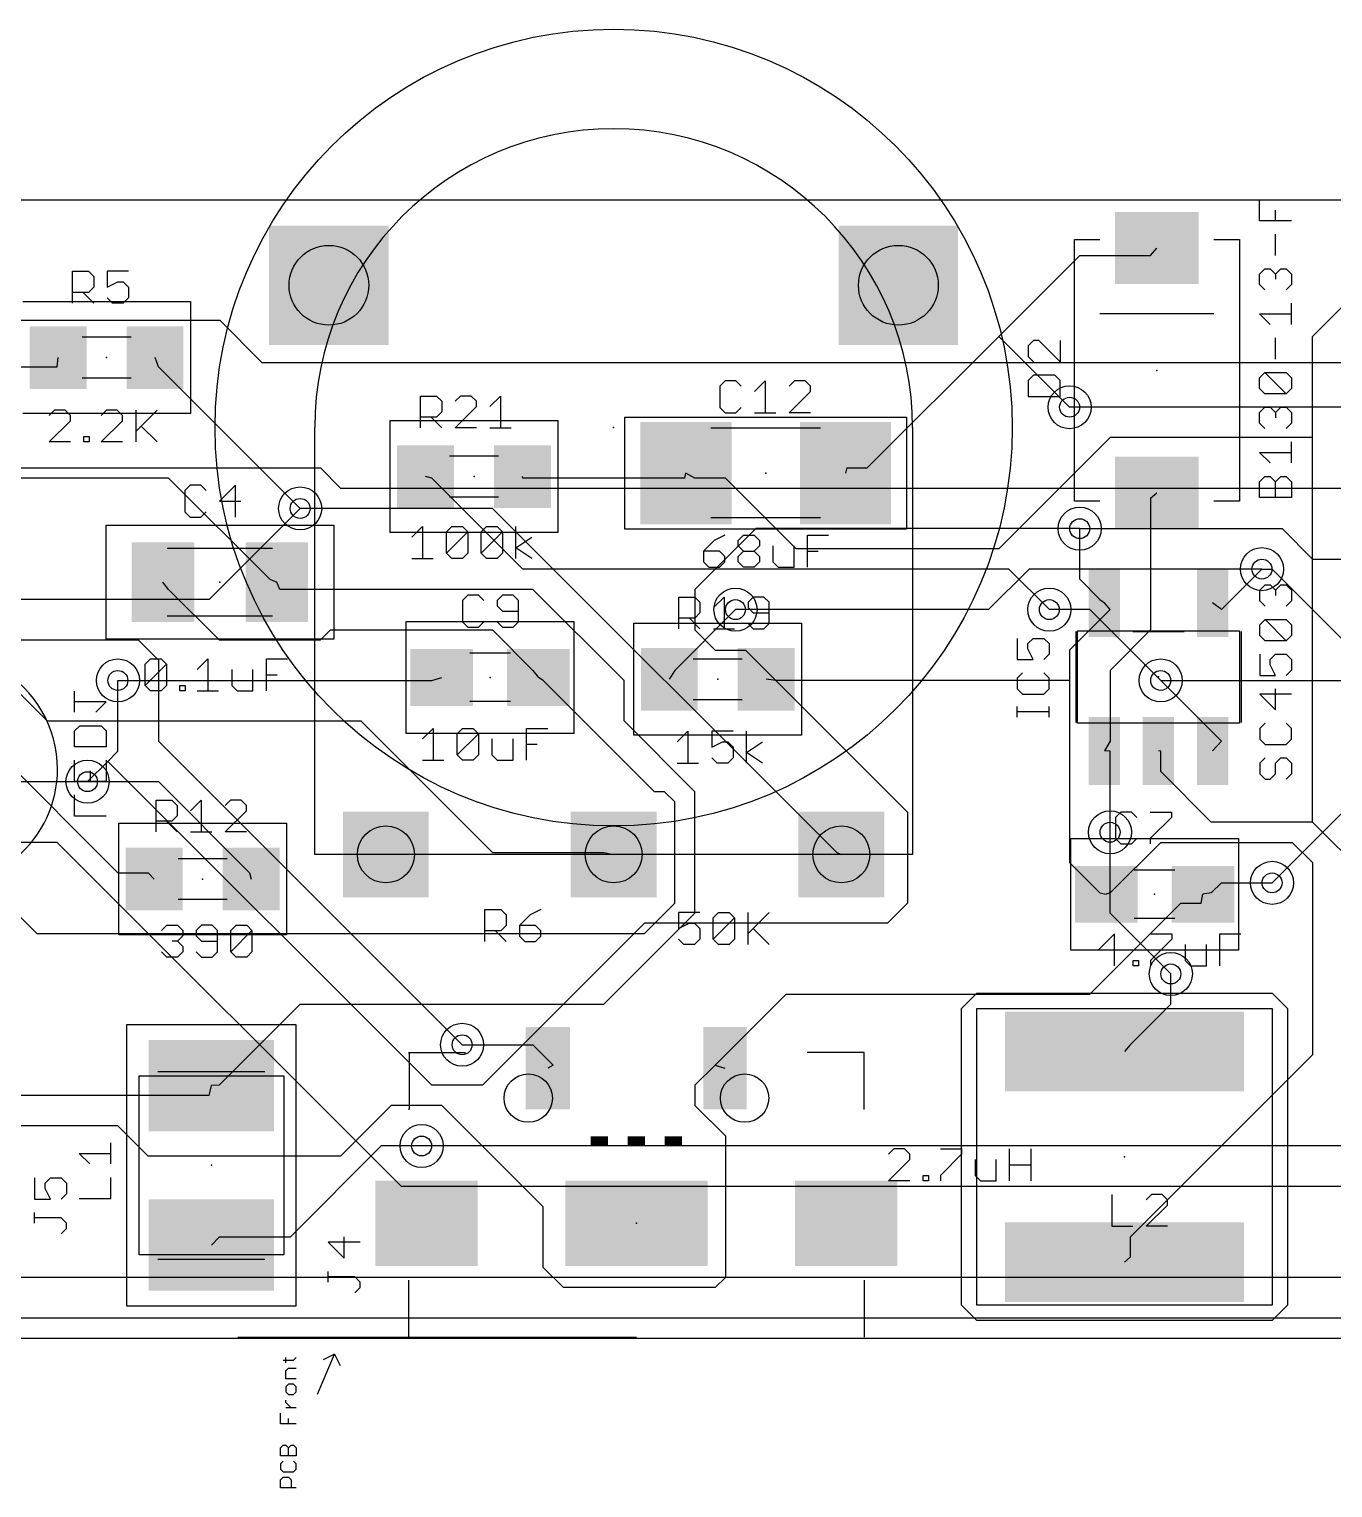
# Model space of a CAD drawing. Extents: x -0.09 to 4.03, y -0.1 to 0.91.
# Drawn here: x 1.549 to 2.45, y -0.103 to 0.906 of the extents above; entities that cross this region are included whole.
import ezdxf

# ---------------------------------------------------------------- set-up
doc = ezdxf.new("R2010")
doc.units = 0
for name, color, linetype in [('1', 22, 'CONTINUOUS'), ('16', 175, 'CONTINUOUS'), ('17', 82, 'CONTINUOUS'), ('18', 82, 'CONTINUOUS'), ('20', 7, 'CONTINUOUS'), ('21', 253, 'CONTINUOUS'), ('22', 253, 'CONTINUOUS'), ('23', 7, 'CONTINUOUS'), ('25', 253, 'CONTINUOUS'), ('26', 253, 'CONTINUOUS'), ('27', 253, 'CONTINUOUS'), ('39', 22, 'CONTINUOUS'), ('44', 253, 'CONTINUOUS'), ('51', 253, 'CONTINUOUS')]:
    doc.layers.add(name, color=color, linetype=linetype)

# ---------------------------------------------------------------- blocks, each defined once
blk = doc.blocks.new('RECT')
blk.add_solid([(-0.5, -0.5), (0.5, -0.5), (-0.5, 0.5), (0.5, 0.5)])
blk = doc.blocks.new('SQUAREP')
blk.add_solid([(-0.5, -0.5), (0.5, -0.5), (-0.5, 0.5), (0.5, 0.5)])
blk = doc.blocks.new('ROUNDV')
blk.add_circle((0, 0), 0.5)

msp = doc.modelspace()

# ---------------------------------------------------------------- linework, layer by layer
at = {"layer": '1'}
for p, q in [((2.219, 0.693), (2.275, 0.749)), ((2.275, 0.749), (2.324, 0.749)), ((2.324, 0.749), (2.328386, 0.754134)), ((2.436, 0.693), (2.485, 0.742)), ((2.128, 0.602), (2.219, 0.693)), ((2.268, 0.644), (2.219, 0.693)), ((2.436, 0.623), (2.436, 0.693)), ((1.568, 0.672), (1.56874, 0.678346)), ((1.638, 0.672), (1.635669, 0.678346)), ((1.491, 0.672), (1.568, 0.672)), ((1.736, 0.574), (1.638, 0.672)), ((2.296, 0.623), (2.219, 0.546)), ((2.436, 0.623), (2.296, 0.623)), ((2.436, 0.357), (2.436, 0.623)), ((1.827, 0.595), (1.822756, 0.596063)), ((1.89, 0.595), (1.889685, 0.596063)), ((2.002, 0.595), (2.002756, 0.598425)), ((2.009, 0.595), (2.002756, 0.598425)), ((2.114, 0.602), (2.112992, 0.598425)), ((2.114, 0.602), (2.128, 0.602)), ((1.645, 0.595), (1.232, 0.595)), ((1.715, 0.525), (1.645, 0.595)), ((1.89, 0.532), (1.827, 0.595)), ((2.002, 0.595), (1.89, 0.595)), ((2.03, 0.595), (2.009, 0.595)), ((2.079, 0.546), (2.03, 0.595)), ((1.407, 0.581), (1.561, 0.427)), ((2.324, 0.581), (2.328386, 0.584843)), ((2.324, 0.581), (2.324, 0.49)), ((2.275, 0.525), (2.275, 0.56)), ((2.219, 0.546), (2.079, 0.546)), ((1.715, 0.525), (1.719882, 0.522992)), ((2.226, 0.532), (1.89, 0.532)), ((2.254, 0.504), (2.226, 0.532)), ((2.289, 0.511), (2.275, 0.525)), ((2.373, 0.504), (2.401, 0.532)), ((1.645, 0.518), (1.641142, 0.522992)), ((1.645, 0.518), (1.68, 0.483)), ((1.722, 0.518), (1.719882, 0.522992)), ((1.897, 0.518), (1.722, 0.518)), ((1.96, 0.455), (1.897, 0.518)), ((2.289, 0.511), (2.292047, 0.508587)), ((2.296, 0.504), (2.292047, 0.508587)), ((2.373, 0.504), (2.36685, 0.508587)), ((2.037, 0.504), (1.995, 0.462)), ((2.296, 0.504), (2.268, 0.476)), ((1.75, 0.483), (1.757, 0.49)), ((1.757, 0.49), (1.869, 0.49)), ((1.869, 0.49), (1.897, 0.462)), ((2.324, 0.49), (2.296, 0.462)), ((1.68, 0.483), (1.75, 0.483)), ((2.268, 0.476), (2.268, 0.455)), ((1.61, 0.455), (1.827, 0.455)), ((1.827, 0.455), (1.833858, 0.457087)), ((1.897, 0.462), (1.900787, 0.457087)), ((1.904, 0.455), (1.900787, 0.457087)), ((1.981, 0.378), (1.904, 0.455)), ((1.96, 0.427), (1.96, 0.455)), ((1.995, 0.462), (1.99126, 0.455827)), ((2.065, 0.455), (2.058189, 0.455827)), ((2.268, 0.455), (2.065, 0.455)), ((2.268, 0.455), (2.268, 0.329)), ((2.296, 0.462), (2.296, 0.413)), ((2.373, 0.413), (2.331, 0.455)), ((1.491, 0.441), (1.61, 0.322)), ((1.561, 0.427), (1.778, 0.427)), ((1.778, 0.427), (1.869, 0.336)), ((2.009, 0.378), (1.96, 0.427)), ((2.296, 0.413), (2.292047, 0.406217)), ((2.296, 0.406), (2.292047, 0.406217)), ((2.296, 0.35), (2.296, 0.406)), ((2.331, 0.406), (2.329449, 0.406217)), ((2.331, 0.392), (2.331, 0.406)), ((2.373, 0.413), (2.36685, 0.406217)), ((1.589, 0.385), (1.638, 0.385)), ((1.638, 0.385), (1.701, 0.322)), ((2.366, 0.357), (2.331, 0.392)), ((1.988, 0.378), (1.981, 0.378)), ((1.995, 0.371), (1.988, 0.378)), ((2.009, 0.294), (2.009, 0.378)), ((1.995, 0.301), (1.995, 0.371)), ((2.436, 0.357), (2.366, 0.357)), ((2.541, 0.252), (2.436, 0.357)), ((1.491, 0.343), (1.554, 0.28)), ((1.869, 0.336), (1.946, 0.336)), ((1.946, 0.336), (1.952756, 0.334646)), ((2.296, 0.308), (2.331, 0.343)), ((2.331, 0.343), (2.422, 0.343)), ((2.422, 0.343), (2.436, 0.329)), ((2.268, 0.329), (2.289, 0.308)), ((2.436, 0.329), (2.436, 0.196)), ((1.61, 0.322), (1.631, 0.322)), ((1.631, 0.322), (1.635118, 0.317638)), ((1.701, 0.322), (1.702047, 0.317638)), ((2.366, 0.308), (2.373, 0.315)), ((2.373, 0.315), (2.408, 0.315)), ((2.289, 0.308), (2.293307, 0.307087)), ((2.296, 0.308), (2.293307, 0.307087)), ((2.359, 0.301), (2.360236, 0.307087)), ((2.366, 0.308), (2.360236, 0.307087)), ((1.946, 0.231), (2.009, 0.294)), ((1.974, 0.28), (1.995, 0.301)), ((2.282, 0.238), (2.345, 0.301)), ((2.345, 0.301), (2.359, 0.301)), ((1.554, 0.28), (1.974, 0.28)), ((2.338, 0.231), (2.338, 0.252)), ((2.023, 0.189), (2.072, 0.238)), ((2.072, 0.238), (2.282, 0.238)), ((1.68, 0.175), (1.736, 0.231)), ((1.736, 0.231), (1.946, 0.231)), ((2.31, 0.203), (2.338, 0.231)), ((1.848, 0.203), (1.897, 0.203)), ((1.897, 0.203), (1.911, 0.189)), ((2.31, 0.203), (2.305984, 0.198268)), ((2.436, 0.196), (2.31, 0.07)), ((1.911, 0.189), (1.907323, 0.186772)), ((2.023, 0.189), (2.009, 0.175)), ((2.023, 0.189), (2.029685, 0.186772)), ((1.673, 0.168), (1.674646, 0.174724)), ((1.68, 0.175), (1.674646, 0.174724)), ((2.009, 0.175), (2.009, 0.161)), ((1.673, 0.168), (1.386, 0.168)), ((1.799, 0.161), (1.764, 0.126)), ((1.834, 0.161), (1.799, 0.161)), ((1.904, 0.091), (1.834, 0.161)), ((2.009, 0.161), (2.03, 0.14)), ((1.61, 0.147), (1.477, 0.147)), ((1.631, 0.126), (1.61, 0.147)), ((1.792, 0.133), (1.729, 0.07)), ((1.82, 0.133), (1.792, 0.133)), ((2.03, 0.14), (2.03, 0.042)), ((1.764, 0.126), (1.631, 0.126)), ((1.904, 0.049), (1.904, 0.091)), ((1.68, 0.07), (1.674646, 0.064488)), ((1.729, 0.07), (1.68, 0.07)), ((2.31, 0.07), (2.31, 0.056)), ((2.31, 0.056), (2.305984, 0.052598)), ((1.918, 0.035), (1.904, 0.049)), ((2.03, 0.042), (2.023, 0.035)), ((2.023, 0.035), (1.918, 0.035)), ((1.393, 0.014), (2.527, 0.014))]:
    msp.add_line(p, q, dxfattribs=at)
at = {"layer": '16'}
for p, q in [((0.904157, 0.704157), (1.680447, 0.704157)), ((1.680447, 0.704157), (1.709596, 0.675008)), ((1.709596, 0.675008), (2.934091, 0.675008)), ((2.695, 0.644), (2.268, 0.644)), ((1.484, 0.602), (1.75, 0.602)), ((1.75, 0.602), (1.764, 0.588)), ((1.764, 0.588), (2.646, 0.588)), ((1.736, 0.574), (1.673, 0.511)), ((1.869, 0.574), (1.736, 0.574)), ((2.107, 0.336), (1.869, 0.574)), ((2.051, 0.56), (2.009, 0.518)), ((2.275, 0.56), (2.051, 0.56)), ((2.275, 0.56), (2.415, 0.56)), ((2.415, 0.56), (2.436, 0.539)), ((2.436, 0.539), (2.646, 0.539)), ((2.24, 0.532), (2.212, 0.504)), ((2.401, 0.532), (2.24, 0.532)), ((2.401, 0.532), (2.408, 0.532)), ((2.408, 0.532), (2.737, 0.203)), ((2.009, 0.518), (2.009, 0.49)), ((1.673, 0.511), (1.435, 0.511)), ((2.212, 0.504), (2.037, 0.504)), ((2.282, 0.504), (2.254, 0.504)), ((2.331, 0.455), (2.282, 0.504)), ((2.009, 0.49), (2.023, 0.476)), ((1.407, 0.483), (1.624, 0.483)), ((1.624, 0.483), (1.638, 0.469)), ((2.023, 0.476), (2.044, 0.476)), ((2.044, 0.476), (2.156, 0.364)), ((1.638, 0.469), (1.638, 0.413)), ((1.61, 0.406), (1.61, 0.455)), ((2.331, 0.455), (2.464, 0.455)), ((1.603, 0.399), (1.61, 0.406)), ((1.638, 0.413), (1.848, 0.203)), ((1.589, 0.385), (1.603, 0.399)), ((1.827, 0.175), (1.603, 0.399)), ((1.477, 0.385), (1.589, 0.385)), ((2.408, 0.315), (2.485, 0.392)), ((2.156, 0.364), (2.156, 0.301)), ((2.296, 0.294), (2.296, 0.35)), ((1.568, 0.343), (1.491, 0.343)), ((1.806, 0.105), (1.568, 0.343)), ((2.107, 0.336), (2.110236, 0.334646)), ((2.156, 0.301), (2.142, 0.287)), ((2.338, 0.252), (2.296, 0.294)), ((1.974, 0.287), (1.862, 0.175)), ((2.142, 0.287), (1.974, 0.287)), ((1.862, 0.175), (1.827, 0.175)), ((2.611, 0.133), (1.82, 0.133)), ((2.975, 0.105), (1.806, 0.105)), ((3.388, 0.042), (1.477, 0.042))]:
    msp.add_line(p, q, dxfattribs=at)
at = {"layer": '20'}
for p, q in [((0.03937, 0.787402), (3.937008, 0.787402)), ((0.03937, 0), (3.937008, 0))]:
    msp.add_line(p, q, dxfattribs=at)
for centre in [(1.893701, 0.166102), (2.043307, 0.166102)]:
    msp.add_circle(centre, 0.016732, dxfattribs=at)
at = {"layer": '21'}
for p, q in [((2.271299, 0.578937), (2.271299, 0.760039)), ((2.271299, 0.760039), (2.289016, 0.760039)), ((2.367756, 0.760039), (2.385472, 0.760039)), ((2.385472, 0.760039), (2.385472, 0.578937)), ((2.289016, 0.708858), (2.367756, 0.708858)), ((1.746063, 0.334646), (1.746063, 0.629921)), ((2.159449, 0.629921), (2.159449, 0.334646)), ((2.289016, 0.578937), (2.271299, 0.578937)), ((2.385472, 0.578937), (2.367756, 0.578937)), ((2.272362, 0.488898), (2.272362, 0.425906)), ((2.311732, 0.488898), (2.347165, 0.488898)), ((2.386535, 0.488898), (2.386535, 0.425906)), ((2.159449, 0.334646), (1.746063, 0.334646)), ((1.863811, 0.274441), (1.863811, 0.29646)), ((1.863811, 0.29646), (1.87482, 0.29646)), ((1.87482, 0.29646), (1.87849, 0.29279)), ((1.87849, 0.29279), (1.87849, 0.28545)), ((1.895091, 0.29279), (1.887751, 0.28545)), ((1.902431, 0.29646), (1.895091, 0.29279)), ((2.012348, 0.294491), (1.997669, 0.294491)), ((1.997669, 0.294491), (1.997669, 0.283482)), ((2.02161, 0.290821), (2.02528, 0.294491)), ((2.02528, 0.294491), (2.032619, 0.294491)), ((2.032619, 0.294491), (2.036289, 0.290821)), ((2.04555, 0.294491), (2.04555, 0.272472)), ((2.04555, 0.279812), (2.060229, 0.294491)), ((1.87849, 0.28545), (1.87482, 0.281781)), ((1.887751, 0.28545), (1.887751, 0.278111)), ((1.898761, 0.28545), (1.887751, 0.28545)), ((1.902431, 0.281781), (1.898761, 0.28545)), ((1.997669, 0.283482), (2.005009, 0.287152)), ((2.005009, 0.287152), (2.008679, 0.287152)), ((2.008679, 0.287152), (2.012348, 0.283482)), ((2.012348, 0.283482), (2.012348, 0.276142)), ((2.02161, 0.276142), (2.02161, 0.290821)), ((2.02161, 0.276142), (2.036289, 0.290821)), ((2.036289, 0.290821), (2.036289, 0.276142)), ((2.04922, 0.283482), (2.060229, 0.272472)), ((1.87482, 0.281781), (1.863811, 0.281781)), ((1.871151, 0.281781), (1.87849, 0.274441)), ((1.887751, 0.278111), (1.891421, 0.274441)), ((1.891421, 0.274441), (1.898761, 0.274441)), ((1.898761, 0.274441), (1.902431, 0.278111)), ((1.902431, 0.278111), (1.902431, 0.281781)), ((2.001339, 0.272472), (1.997669, 0.276142)), ((2.008679, 0.272472), (2.001339, 0.272472)), ((2.012348, 0.276142), (2.008679, 0.272472)), ((2.02528, 0.272472), (2.02161, 0.276142)), ((2.032619, 0.272472), (2.02528, 0.272472)), ((2.036289, 0.276142), (2.032619, 0.272472)), ((2.203622, 0.238425), (2.192992, 0.227795)), ((2.408346, 0.238425), (2.203622, 0.238425)), ((2.418976, 0.227795), (2.408346, 0.238425)), ((2.192992, 0.227795), (2.192992, 0.023071)), ((2.418976, 0.023071), (2.418976, 0.227795)), ((1.811024, 0.197598), (1.850394, 0.197598)), ((1.811304, 0.196888), (1.811304, 0.158228)), ((2.125984, 0.197598), (2.086614, 0.197598)), ((2.125984, 0.158228), (2.125984, 0.197598)), ((1.811304, 0.158228), (1.811024, 0.158228)), ((1.811024, 0.040118), (1.811024, 0.000748)), ((2.125984, 0.040118), (2.125984, 0.000748)), ((2.203622, 0.012441), (2.192992, 0.023071)), ((2.418976, 0.023071), (2.408346, 0.012441)), ((2.203622, 0.012441), (2.408346, 0.012441))]:
    msp.add_line(p, q, dxfattribs=at)
msp.add_circle((1.952756, 0.629921), 0.275591, dxfattribs=at)
msp.add_arc((1.952756, 0.629921), 0.206693, 0, 180, dxfattribs=at)
at = {"layer": '22'}
for centre, start, end in [((1.488268, 0.393703), 359.99842, 60.253635), ((1.488268, 0.393699), 310.238034, 0.001056)]:
    msp.add_arc(centre, 0.08, start, end, dxfattribs=at)
at = {"layer": '23'}
for p in [(1.602205, 0.678346), (2.328386, 0.669488), (1.952756, 0.629921), (1.85622, 0.596063), (2.057874, 0.598425), (1.680512, 0.522992), (1.867323, 0.457087), (2.024724, 0.455827), (2.329449, 0.457402), (1.668583, 0.317638), (2.326772, 0.307087), (2.305984, 0.125433), (1.674646, 0.119606), (1.968504, 0.079488)]:
    msp.add_point(p, dxfattribs=at)
at = {"layer": '25'}
for p, q in [((1.578607, 0.716079), (1.578607, 0.738097)), ((1.578607, 0.738097), (1.589617, 0.738097)), ((1.589617, 0.738097), (1.593286, 0.734428)), ((1.617227, 0.738097), (1.602548, 0.738097)), ((1.602548, 0.738097), (1.602548, 0.727088)), ((1.593286, 0.727088), (1.589617, 0.723418)), ((1.593286, 0.734428), (1.593286, 0.727088)), ((1.602548, 0.727088), (1.609887, 0.730758)), ((1.609887, 0.730758), (1.613557, 0.730758)), ((1.613557, 0.730758), (1.617227, 0.727088)), ((1.617227, 0.727088), (1.617227, 0.719749)), ((1.589617, 0.723418), (1.578607, 0.723418)), ((1.585947, 0.723418), (1.593286, 0.716079)), ((1.606218, 0.716079), (1.602548, 0.719749)), ((1.617227, 0.719749), (1.613557, 0.716079)), ((1.613557, 0.716079), (1.606218, 0.716079)), ((2.243037, 0.690108), (2.239367, 0.686438)), ((2.239367, 0.686438), (2.239367, 0.679098)), ((2.246707, 0.690108), (2.243037, 0.690108)), ((2.261386, 0.675429), (2.246707, 0.690108)), ((2.261386, 0.690108), (2.261386, 0.675429)), ((2.239367, 0.679098), (2.243037, 0.675429)), ((2.243037, 0.666167), (2.239367, 0.662498)), ((2.257716, 0.666167), (2.243037, 0.666167)), ((2.261386, 0.662498), (2.257716, 0.666167)), ((2.029911, 0.662192), (2.026242, 0.658522)), ((2.026242, 0.658522), (2.026242, 0.643843)), ((2.037251, 0.662192), (2.029911, 0.662192)), ((2.040921, 0.658522), (2.037251, 0.662192)), ((2.050182, 0.654852), (2.057522, 0.662192)), ((2.057522, 0.662192), (2.057522, 0.640173)), ((2.077792, 0.662192), (2.074123, 0.658522)), ((2.085132, 0.662192), (2.077792, 0.662192)), ((2.088802, 0.658522), (2.085132, 0.662192)), ((2.088802, 0.654852), (2.088802, 0.658522)), ((2.239367, 0.662498), (2.239367, 0.651488)), ((2.261386, 0.651488), (2.261386, 0.662498)), ((1.819273, 0.62974), (1.819273, 0.651759)), ((1.819273, 0.651759), (1.830282, 0.651759)), ((1.830282, 0.651759), (1.833952, 0.648089)), ((1.833952, 0.648089), (1.833952, 0.64075)), ((1.846883, 0.651759), (1.843214, 0.648089)), ((1.854223, 0.651759), (1.846883, 0.651759)), ((1.857893, 0.648089), (1.854223, 0.651759)), ((1.857893, 0.644419), (1.857893, 0.648089)), ((1.867154, 0.644419), (1.874494, 0.651759)), ((1.874494, 0.651759), (1.874494, 0.62974)), ((2.074123, 0.640173), (2.088802, 0.654852)), ((2.239367, 0.651488), (2.261386, 0.651488)), ((1.830282, 0.63708), (1.819273, 0.63708)), ((1.826613, 0.63708), (1.833952, 0.62974)), ((1.833952, 0.64075), (1.830282, 0.63708)), ((1.843214, 0.62974), (1.857893, 0.644419)), ((2.026242, 0.643843), (2.029911, 0.640173)), ((2.029911, 0.640173), (2.037251, 0.640173)), ((2.037251, 0.640173), (2.040921, 0.643843)), ((2.050182, 0.640173), (2.064861, 0.640173)), ((2.088802, 0.640173), (2.074123, 0.640173)), ((1.857893, 0.62974), (1.843214, 0.62974)), ((1.867154, 0.62974), (1.881833, 0.62974)), ((1.660033, 0.590066), (1.656363, 0.586396)), ((1.656363, 0.586396), (1.656363, 0.571717)), ((1.667373, 0.590066), (1.660033, 0.590066)), ((1.671042, 0.586396), (1.667373, 0.590066)), ((1.691313, 0.590066), (1.680304, 0.579057)), ((1.691313, 0.568047), (1.691313, 0.590066)), ((1.680304, 0.579057), (1.694983, 0.579057)), ((1.656363, 0.571717), (1.660033, 0.568047)), ((1.660033, 0.568047), (1.667373, 0.568047)), ((1.667373, 0.568047), (1.671042, 0.571717)), ((1.85193, 0.513979), (1.84826, 0.51031)), ((1.84826, 0.51031), (1.84826, 0.49563)), ((1.859269, 0.513979), (1.85193, 0.513979)), ((1.862939, 0.51031), (1.859269, 0.513979)), ((1.87587, 0.513979), (1.8722, 0.51031)), ((1.8722, 0.51031), (1.8722, 0.50664)), ((1.8722, 0.50664), (1.87587, 0.50297)), ((1.88321, 0.513979), (1.87587, 0.513979)), ((1.886879, 0.51031), (1.88321, 0.513979)), ((1.886879, 0.49563), (1.886879, 0.51031)), ((1.997787, 0.490701), (1.997787, 0.512719)), ((1.997787, 0.512719), (2.008797, 0.512719)), ((2.008797, 0.512719), (2.012467, 0.50905)), ((2.012467, 0.50905), (2.012467, 0.50171)), ((2.021728, 0.50538), (2.029067, 0.512719)), ((2.029067, 0.512719), (2.029067, 0.490701)), ((2.049338, 0.512719), (2.045668, 0.50905)), ((2.045668, 0.50905), (2.045668, 0.50538)), ((2.045668, 0.50538), (2.049338, 0.50171)), ((2.056678, 0.512719), (2.049338, 0.512719)), ((2.060347, 0.50905), (2.056678, 0.512719)), ((2.060347, 0.494371), (2.060347, 0.50905)), ((1.84826, 0.49563), (1.85193, 0.491961)), ((1.859269, 0.491961), (1.862939, 0.49563)), ((1.8722, 0.49563), (1.87587, 0.491961)), ((1.87587, 0.50297), (1.886879, 0.50297)), ((1.88321, 0.491961), (1.886879, 0.49563)), ((2.008797, 0.49804), (1.997787, 0.49804)), ((2.005127, 0.49804), (2.012467, 0.490701)), ((2.012467, 0.50171), (2.008797, 0.49804)), ((2.049338, 0.50171), (2.060347, 0.50171)), ((1.85193, 0.491961), (1.859269, 0.491961)), ((1.87587, 0.491961), (1.88321, 0.491961)), ((2.021728, 0.490701), (2.036407, 0.490701)), ((2.045668, 0.494371), (2.049338, 0.490701)), ((2.049338, 0.490701), (2.056678, 0.490701)), ((2.056678, 0.490701), (2.060347, 0.494371)), ((2.231847, 0.484139), (2.231847, 0.46946)), ((2.239187, 0.480469), (2.242857, 0.484139)), ((2.239187, 0.476799), (2.239187, 0.480469)), ((2.242857, 0.46946), (2.239187, 0.476799)), ((2.242857, 0.484139), (2.250196, 0.484139)), ((2.250196, 0.484139), (2.253866, 0.480469)), ((2.253866, 0.480469), (2.253866, 0.47313)), ((2.231847, 0.46946), (2.242857, 0.46946)), ((2.253866, 0.47313), (2.250196, 0.46946)), ((2.235517, 0.460198), (2.231847, 0.456529)), ((2.231847, 0.456529), (2.231847, 0.449189)), ((2.253866, 0.456529), (2.250196, 0.460198)), ((2.253866, 0.449189), (2.253866, 0.456529)), ((2.231847, 0.449189), (2.235517, 0.445519)), ((2.235517, 0.445519), (2.250196, 0.445519)), ((2.250196, 0.445519), (2.253866, 0.449189)), ((2.231847, 0.429559), (2.231847, 0.436899)), ((2.253866, 0.429559), (2.253866, 0.436899)), ((2.253866, 0.433229), (2.231847, 0.433229)), ((1.63636, 0.350252), (1.63636, 0.372271)), ((1.63636, 0.372271), (1.647369, 0.372271)), ((1.647369, 0.372271), (1.651039, 0.368601)), ((1.651039, 0.368601), (1.651039, 0.361261)), ((1.6603, 0.364931), (1.66764, 0.372271)), ((1.66764, 0.372271), (1.66764, 0.350252)), ((1.68791, 0.372271), (1.684241, 0.368601)), ((1.684241, 0.350252), (1.69892, 0.364931)), ((1.69525, 0.372271), (1.68791, 0.372271)), ((1.69892, 0.368601), (1.69525, 0.372271)), ((1.69892, 0.364931), (1.69892, 0.368601)), ((2.303504, 0.363979), (2.299835, 0.36031)), ((2.310844, 0.363979), (2.303504, 0.363979)), ((2.314514, 0.36031), (2.310844, 0.363979)), ((2.323775, 0.363979), (2.338454, 0.363979)), ((2.338454, 0.363979), (2.338454, 0.36031)), ((1.647369, 0.357592), (1.63636, 0.357592)), ((1.643699, 0.357592), (1.651039, 0.350252)), ((1.651039, 0.361261), (1.647369, 0.357592)), ((2.299835, 0.36031), (2.299835, 0.34563)), ((2.338454, 0.36031), (2.323775, 0.34563)), ((1.6603, 0.350252), (1.674979, 0.350252)), ((1.69892, 0.350252), (1.684241, 0.350252)), ((2.299835, 0.34563), (2.303504, 0.341961)), ((2.310844, 0.341961), (2.314514, 0.34563)), ((2.323775, 0.34563), (2.323775, 0.341961)), ((2.303504, 0.341961), (2.310844, 0.341961)), ((1.605165, 0.120547), (1.605165, 0.135226)), ((1.590486, 0.120547), (1.583147, 0.127886)), ((1.583147, 0.127886), (1.605165, 0.127886)), ((1.605165, 0.096606), (1.605165, 0.111285)), ((1.552336, 0.110849), (1.552336, 0.09617)), ((1.559675, 0.107179), (1.563345, 0.110849)), ((1.559675, 0.103509), (1.559675, 0.107179)), ((1.563345, 0.09617), (1.559675, 0.103509)), ((1.563345, 0.110849), (1.570685, 0.110849)), ((1.570685, 0.110849), (1.574354, 0.107179)), ((1.574354, 0.107179), (1.574354, 0.09984)), ((1.552336, 0.09617), (1.563345, 0.09617)), ((1.574354, 0.09984), (1.570685, 0.09617)), ((1.583147, 0.096606), (1.605165, 0.096606)), ((2.297111, 0.099436), (2.297111, 0.077417)), ((2.324721, 0.099436), (2.321052, 0.095766)), ((2.321052, 0.077417), (2.335731, 0.092096)), ((2.332061, 0.099436), (2.324721, 0.099436)), ((2.335731, 0.095766), (2.332061, 0.099436)), ((2.335731, 0.092096), (2.335731, 0.095766)), ((1.552336, 0.079569), (1.552336, 0.086908)), ((1.570685, 0.083239), (1.552336, 0.083239)), ((1.574354, 0.079569), (1.570685, 0.083239)), ((1.570685, 0.072229), (1.574354, 0.075899)), ((1.574354, 0.075899), (1.574354, 0.079569)), ((2.297111, 0.077417), (2.31179, 0.077417)), ((2.335731, 0.077417), (2.321052, 0.077417)), ((1.777504, 0.066438), (1.755485, 0.066438)), ((1.755485, 0.066438), (1.766495, 0.055429)), ((1.766495, 0.055429), (1.766495, 0.070108)), ((1.755485, 0.038828), (1.755485, 0.046167)), ((1.773834, 0.042498), (1.755485, 0.042498)), ((1.777504, 0.038828), (1.773834, 0.042498)), ((1.773834, 0.031488), (1.777504, 0.035158)), ((1.777504, 0.035158), (1.777504, 0.038828))]:
    msp.add_line(p, q, dxfattribs=at)
at = {"layer": '26'}
for p, q in [((1.579976, 0.432981), (1.579976, 0.44766)), ((1.601995, 0.44032), (1.579976, 0.44032)), ((1.594656, 0.432981), (1.601995, 0.44032)), ((1.579976, 0.42005), (1.583646, 0.423719)), ((1.579976, 0.40904), (1.579976, 0.42005)), ((1.583646, 0.423719), (1.598325, 0.423719)), ((1.598325, 0.423719), (1.601995, 0.42005)), ((1.601995, 0.42005), (1.601995, 0.40904)), ((1.601995, 0.40904), (1.579976, 0.40904)), ((1.579976, 0.3851), (1.579976, 0.399779)), ((1.601995, 0.399779), (1.601995, 0.3851)), ((1.601995, 0.3851), (1.579976, 0.3851)), ((1.590986, 0.3851), (1.590986, 0.392439)), ((1.579976, 0.361159), (1.579976, 0.375839)), ((1.601995, 0.361159), (1.579976, 0.361159))]:
    msp.add_line(p, q, dxfattribs=at)
at = {"layer": '27'}
for p, q in [((2.399367, 0.773012), (2.399367, 0.787691)), ((2.410376, 0.773012), (2.410376, 0.780351)), ((2.421386, 0.773012), (2.399367, 0.773012)), ((2.410376, 0.749071), (2.410376, 0.76375)), ((2.399367, 0.73614), (2.403037, 0.73981)), ((2.403037, 0.73981), (2.406707, 0.73981)), ((2.406707, 0.73981), (2.410376, 0.73614)), ((2.410376, 0.73614), (2.414046, 0.73981)), ((2.414046, 0.73981), (2.417716, 0.73981)), ((2.417716, 0.73981), (2.421386, 0.73614)), ((2.399367, 0.728801), (2.399367, 0.73614)), ((2.403037, 0.725131), (2.399367, 0.728801)), ((2.410376, 0.73614), (2.410376, 0.73247)), ((2.421386, 0.728801), (2.417716, 0.725131)), ((2.421386, 0.73614), (2.421386, 0.728801)), ((2.406707, 0.70119), (2.399367, 0.70853)), ((2.399367, 0.70853), (2.421386, 0.70853)), ((2.421386, 0.70119), (2.421386, 0.71587)), ((2.410376, 0.67725), (2.410376, 0.691929)), ((2.399367, 0.664319), (2.403037, 0.667989)), ((2.403037, 0.667989), (2.417716, 0.667989)), ((2.417716, 0.65331), (2.403037, 0.667989)), ((2.417716, 0.667989), (2.421386, 0.664319)), ((2.399367, 0.656979), (2.399367, 0.664319)), ((2.403037, 0.65331), (2.399367, 0.656979)), ((2.421386, 0.656979), (2.417716, 0.65331)), ((2.421386, 0.664319), (2.421386, 0.656979)), ((2.417716, 0.65331), (2.403037, 0.65331)), ((1.566209, 0.641995), (1.562539, 0.638325)), ((1.573548, 0.641995), (1.566209, 0.641995)), ((1.577218, 0.638325), (1.573548, 0.641995)), ((1.577218, 0.634656), (1.577218, 0.638325)), ((1.60212, 0.641995), (1.59845, 0.638325)), ((1.609459, 0.641995), (1.60212, 0.641995)), ((1.613129, 0.638325), (1.609459, 0.641995)), ((1.613129, 0.634656), (1.613129, 0.638325)), ((1.62239, 0.641995), (1.62239, 0.619976)), ((1.62239, 0.627316), (1.637069, 0.641995)), ((2.399367, 0.640378), (2.403037, 0.644048)), ((2.399367, 0.633039), (2.399367, 0.640378)), ((2.403037, 0.644048), (2.406707, 0.644048)), ((2.406707, 0.644048), (2.410376, 0.640378)), ((2.410376, 0.640378), (2.414046, 0.644048)), ((2.410376, 0.640378), (2.410376, 0.636709)), ((2.414046, 0.644048), (2.417716, 0.644048)), ((2.417716, 0.644048), (2.421386, 0.640378)), ((2.421386, 0.640378), (2.421386, 0.633039)), ((1.562539, 0.619976), (1.577218, 0.634656)), ((1.59845, 0.619976), (1.613129, 0.634656)), ((1.62606, 0.630986), (1.637069, 0.619976)), ((2.403037, 0.629369), (2.399367, 0.633039)), ((2.421386, 0.633039), (2.417716, 0.629369)), ((1.577218, 0.619976), (1.562539, 0.619976)), ((1.58648, 0.619976), (1.58648, 0.623646)), ((1.58648, 0.623646), (1.590149, 0.623646)), ((1.590149, 0.619976), (1.58648, 0.619976)), ((1.590149, 0.623646), (1.590149, 0.619976)), ((1.613129, 0.619976), (1.59845, 0.619976)), ((2.421386, 0.605429), (2.421386, 0.620108)), ((2.406707, 0.605429), (2.399367, 0.612768)), ((2.399367, 0.612768), (2.421386, 0.612768)), ((2.399367, 0.592498), (2.403037, 0.596167)), ((2.403037, 0.596167), (2.406707, 0.596167)), ((2.406707, 0.596167), (2.410376, 0.592498)), ((2.410376, 0.592498), (2.414046, 0.596167)), ((2.414046, 0.596167), (2.417716, 0.596167)), ((2.417716, 0.596167), (2.421386, 0.592498)), ((2.399367, 0.581488), (2.399367, 0.592498)), ((2.410376, 0.581488), (2.410376, 0.592498)), ((2.421386, 0.592498), (2.421386, 0.581488)), ((2.421386, 0.581488), (2.399367, 0.581488)), ((1.81326, 0.554065), (1.820599, 0.561405)), ((1.820599, 0.561405), (1.820599, 0.539386)), ((1.8372, 0.557735), (1.84087, 0.561405)), ((1.8372, 0.543056), (1.8372, 0.557735)), ((1.8372, 0.543056), (1.851879, 0.557735)), ((1.84087, 0.561405), (1.84821, 0.561405)), ((1.84821, 0.561405), (1.851879, 0.557735)), ((1.851879, 0.557735), (1.851879, 0.543056)), ((1.861141, 0.557735), (1.864811, 0.561405)), ((1.861141, 0.543056), (1.861141, 0.557735)), ((1.861141, 0.543056), (1.87582, 0.557735)), ((1.864811, 0.561405), (1.87215, 0.561405)), ((1.87215, 0.561405), (1.87582, 0.557735)), ((1.87582, 0.557735), (1.87582, 0.543056)), ((1.885081, 0.539386), (1.885081, 0.561405)), ((2.029579, 0.555499), (2.022239, 0.551829)), ((2.03884, 0.551829), (2.04251, 0.555499)), ((2.04251, 0.555499), (2.049849, 0.555499)), ((2.049849, 0.555499), (2.053519, 0.551829)), ((2.086721, 0.53348), (2.086721, 0.555499)), ((2.086721, 0.555499), (2.1014, 0.555499)), ((1.885081, 0.546725), (1.896091, 0.554065)), ((1.896091, 0.539386), (1.885081, 0.546725)), ((2.022239, 0.551829), (2.0149, 0.54449)), ((2.03884, 0.548159), (2.03884, 0.551829)), ((2.04251, 0.54449), (2.03884, 0.548159)), ((2.053519, 0.548159), (2.049849, 0.54449)), ((2.053519, 0.551829), (2.053519, 0.548159)), ((2.062781, 0.548159), (2.062781, 0.53715)), ((2.07746, 0.53348), (2.07746, 0.548159)), ((1.81326, 0.539386), (1.827939, 0.539386)), ((1.84087, 0.539386), (1.8372, 0.543056)), ((1.84821, 0.539386), (1.84087, 0.539386)), ((1.851879, 0.543056), (1.84821, 0.539386)), ((1.864811, 0.539386), (1.861141, 0.543056)), ((1.87215, 0.539386), (1.864811, 0.539386)), ((1.87582, 0.543056), (1.87215, 0.539386)), ((2.0149, 0.54449), (2.0149, 0.53715)), ((2.025909, 0.54449), (2.0149, 0.54449)), ((2.0149, 0.53715), (2.018569, 0.53348)), ((2.029579, 0.54082), (2.025909, 0.54449)), ((2.025909, 0.53348), (2.029579, 0.53715)), ((2.029579, 0.53715), (2.029579, 0.54082)), ((2.03884, 0.54082), (2.04251, 0.54449)), ((2.03884, 0.53715), (2.03884, 0.54082)), ((2.04251, 0.53348), (2.03884, 0.53715)), ((2.04251, 0.54449), (2.049849, 0.54449)), ((2.049849, 0.54449), (2.053519, 0.54082)), ((2.053519, 0.53715), (2.049849, 0.53348)), ((2.053519, 0.54082), (2.053519, 0.53715)), ((2.062781, 0.53715), (2.06645, 0.53348)), ((2.086721, 0.54449), (2.094061, 0.54449)), ((2.018569, 0.53348), (2.025909, 0.53348)), ((2.049849, 0.53348), (2.04251, 0.53348)), ((2.06645, 0.53348), (2.07746, 0.53348)), ((2.399446, 0.517436), (2.403116, 0.521106)), ((2.399446, 0.510096), (2.399446, 0.517436)), ((2.403116, 0.521106), (2.406785, 0.521106)), ((2.406785, 0.521106), (2.410455, 0.517436)), ((2.410455, 0.517436), (2.414125, 0.521106)), ((2.410455, 0.517436), (2.410455, 0.513766)), ((2.414125, 0.521106), (2.417795, 0.521106)), ((2.417795, 0.521106), (2.421465, 0.517436)), ((2.421465, 0.517436), (2.421465, 0.510096)), ((2.403116, 0.506427), (2.399446, 0.510096)), ((2.421465, 0.510096), (2.417795, 0.506427)), ((2.399446, 0.493496), (2.403116, 0.497165)), ((2.403116, 0.497165), (2.417795, 0.497165)), ((2.417795, 0.482486), (2.403116, 0.497165)), ((2.417795, 0.497165), (2.421465, 0.493496)), ((2.399446, 0.486156), (2.399446, 0.493496)), ((2.403116, 0.482486), (2.399446, 0.486156)), ((2.421465, 0.486156), (2.417795, 0.482486)), ((2.421465, 0.493496), (2.421465, 0.486156)), ((2.417795, 0.482486), (2.403116, 0.482486)), ((1.628874, 0.466278), (1.632544, 0.469948)), ((1.628874, 0.451599), (1.628874, 0.466278)), ((1.628874, 0.451599), (1.643553, 0.466278)), ((1.632544, 0.469948), (1.639884, 0.469948)), ((1.639884, 0.469948), (1.643553, 0.466278)), ((1.643553, 0.466278), (1.643553, 0.451599)), ((1.664785, 0.462608), (1.672125, 0.469948)), ((1.672125, 0.469948), (1.672125, 0.447929)), ((1.712666, 0.447929), (1.712666, 0.469948)), ((1.712666, 0.469948), (1.727345, 0.469948)), ((2.399446, 0.473225), (2.399446, 0.458546)), ((2.406785, 0.469555), (2.410455, 0.473225)), ((2.406785, 0.465885), (2.406785, 0.469555)), ((2.410455, 0.458546), (2.406785, 0.465885)), ((2.410455, 0.473225), (2.417795, 0.473225)), ((2.417795, 0.473225), (2.421465, 0.469555)), ((2.421465, 0.469555), (2.421465, 0.462216)), ((1.688725, 0.462608), (1.688725, 0.451599)), ((1.703405, 0.447929), (1.703405, 0.462608)), ((1.712666, 0.458938), (1.720005, 0.458938)), ((2.399446, 0.458546), (2.410455, 0.458546)), ((2.421465, 0.462216), (2.417795, 0.458546)), ((1.632544, 0.447929), (1.628874, 0.451599)), ((1.639884, 0.447929), (1.632544, 0.447929)), ((1.643553, 0.451599), (1.639884, 0.447929)), ((1.652815, 0.447929), (1.652815, 0.451599)), ((1.652815, 0.451599), (1.656484, 0.451599)), ((1.656484, 0.447929), (1.652815, 0.447929)), ((1.656484, 0.451599), (1.656484, 0.447929)), ((1.664785, 0.447929), (1.679464, 0.447929)), ((1.688725, 0.451599), (1.692395, 0.447929)), ((1.692395, 0.447929), (1.703405, 0.447929)), ((2.421465, 0.445615), (2.399446, 0.445615)), ((2.399446, 0.445615), (2.410455, 0.434605)), ((2.410455, 0.434605), (2.410455, 0.449284)), ((2.403116, 0.425344), (2.399446, 0.421674)), ((2.421465, 0.421674), (2.417795, 0.425344)), ((1.820701, 0.414514), (1.82804, 0.421853)), ((1.82804, 0.421853), (1.82804, 0.399835)), ((1.844641, 0.418184), (1.848311, 0.421853)), ((1.844641, 0.403504), (1.844641, 0.418184)), ((1.844641, 0.403504), (1.85932, 0.418184)), ((1.848311, 0.421853), (1.855651, 0.421853)), ((1.855651, 0.421853), (1.85932, 0.418184)), ((1.85932, 0.418184), (1.85932, 0.403504)), ((1.868582, 0.414514), (1.868582, 0.403504)), ((1.883261, 0.399835), (1.883261, 0.414514)), ((1.892522, 0.399835), (1.892522, 0.421853)), ((1.892522, 0.421853), (1.907201, 0.421853)), ((1.996724, 0.412506), (2.004064, 0.419845)), ((2.004064, 0.419845), (2.004064, 0.397827)), ((2.035344, 0.419845), (2.020665, 0.419845)), ((2.020665, 0.419845), (2.020665, 0.408836)), ((2.044605, 0.397827), (2.044605, 0.419845)), ((2.399446, 0.421674), (2.399446, 0.414335)), ((2.399446, 0.414335), (2.403116, 0.410665)), ((2.417795, 0.410665), (2.421465, 0.414335)), ((2.421465, 0.414335), (2.421465, 0.421674)), ((1.892522, 0.410844), (1.899862, 0.410844)), ((2.020665, 0.408836), (2.028004, 0.412506)), ((2.028004, 0.412506), (2.031674, 0.412506)), ((2.031674, 0.412506), (2.035344, 0.408836)), ((2.035344, 0.408836), (2.035344, 0.401497)), ((2.044605, 0.405166), (2.055615, 0.412506)), ((2.055615, 0.397827), (2.044605, 0.405166)), ((2.403116, 0.410665), (2.417795, 0.410665)), ((1.820701, 0.399835), (1.83538, 0.399835)), ((1.848311, 0.399835), (1.844641, 0.403504)), ((1.855651, 0.399835), (1.848311, 0.399835)), ((1.85932, 0.403504), (1.855651, 0.399835)), ((1.868582, 0.403504), (1.872251, 0.399835)), ((1.872251, 0.399835), (1.883261, 0.399835)), ((1.996724, 0.397827), (2.011404, 0.397827)), ((2.024335, 0.397827), (2.020665, 0.401497)), ((2.031674, 0.397827), (2.024335, 0.397827)), ((2.035344, 0.401497), (2.031674, 0.397827)), ((2.403116, 0.401404), (2.399446, 0.397734)), ((2.399446, 0.397734), (2.399446, 0.390394)), ((2.410455, 0.397734), (2.414125, 0.401404)), ((2.410455, 0.390394), (2.410455, 0.397734)), ((2.414125, 0.401404), (2.417795, 0.401404)), ((2.417795, 0.401404), (2.421465, 0.397734)), ((2.421465, 0.397734), (2.421465, 0.390394)), ((2.399446, 0.390394), (2.403116, 0.386724)), ((2.403116, 0.386724), (2.406785, 0.386724)), ((2.406785, 0.386724), (2.410455, 0.390394)), ((2.421465, 0.390394), (2.417795, 0.386724)), ((1.64015, 0.282002), (1.643819, 0.285672)), ((1.643819, 0.285672), (1.651159, 0.285672)), ((1.651159, 0.285672), (1.654829, 0.282002)), ((1.66776, 0.285672), (1.66409, 0.282002)), ((1.675099, 0.285672), (1.66776, 0.285672)), ((1.678769, 0.282002), (1.675099, 0.285672)), ((1.688031, 0.282002), (1.6917, 0.285672)), ((1.6917, 0.285672), (1.69904, 0.285672)), ((1.69904, 0.285672), (1.70271, 0.282002)), ((1.651159, 0.274663), (1.647489, 0.274663)), ((1.654829, 0.278333), (1.651159, 0.274663)), ((1.651159, 0.274663), (1.654829, 0.270993)), ((1.654829, 0.282002), (1.654829, 0.278333)), ((1.66409, 0.282002), (1.66409, 0.278333)), ((1.66409, 0.278333), (1.66776, 0.274663)), ((1.66776, 0.274663), (1.678769, 0.274663)), ((1.678769, 0.267323), (1.678769, 0.282002)), ((1.688031, 0.267323), (1.688031, 0.282002)), ((1.688031, 0.267323), (1.70271, 0.282002)), ((1.70271, 0.282002), (1.70271, 0.267323)), ((2.299033, 0.279727), (2.288024, 0.268718)), ((2.299033, 0.257709), (2.299033, 0.279727)), ((2.323934, 0.279727), (2.338613, 0.279727)), ((2.338613, 0.276058), (2.323934, 0.261378)), ((2.338613, 0.279727), (2.338613, 0.276058)), ((2.371815, 0.257709), (2.371815, 0.279727)), ((2.371815, 0.279727), (2.386494, 0.279727)), ((1.643819, 0.263654), (1.64015, 0.267323)), ((1.651159, 0.263654), (1.643819, 0.263654)), ((1.654829, 0.267323), (1.651159, 0.263654)), ((1.654829, 0.270993), (1.654829, 0.267323)), ((1.66409, 0.267323), (1.66776, 0.263654)), ((1.66776, 0.263654), (1.675099, 0.263654)), ((1.675099, 0.263654), (1.678769, 0.267323)), ((1.6917, 0.263654), (1.688031, 0.267323)), ((1.69904, 0.263654), (1.6917, 0.263654)), ((1.70271, 0.267323), (1.69904, 0.263654)), ((2.288024, 0.268718), (2.302703, 0.268718)), ((2.347875, 0.272388), (2.347875, 0.261378)), ((2.362554, 0.257709), (2.362554, 0.272388)), ((2.371815, 0.268718), (2.379155, 0.268718)), ((2.311964, 0.257709), (2.311964, 0.261378)), ((2.311964, 0.261378), (2.315634, 0.261378)), ((2.315634, 0.257709), (2.311964, 0.257709)), ((2.315634, 0.261378), (2.315634, 0.257709)), ((2.323934, 0.261378), (2.323934, 0.257709)), ((2.347875, 0.261378), (2.351545, 0.257709)), ((2.351545, 0.257709), (2.362554, 0.257709)), ((2.146442, 0.130932), (2.142772, 0.127262)), ((2.142772, 0.108913), (2.157451, 0.123593)), ((2.153781, 0.130932), (2.146442, 0.130932)), ((2.157451, 0.127262), (2.153781, 0.130932)), ((2.157451, 0.123593), (2.157451, 0.127262)), ((2.178683, 0.130932), (2.193362, 0.130932)), ((2.193362, 0.127262), (2.178683, 0.112583)), ((2.193362, 0.130932), (2.193362, 0.127262)), ((2.202623, 0.123593), (2.202623, 0.112583)), ((2.217302, 0.108913), (2.217302, 0.123593)), ((2.226563, 0.108913), (2.226563, 0.130932)), ((2.241243, 0.130932), (2.241243, 0.108913)), ((2.166712, 0.108913), (2.166712, 0.112583)), ((2.166712, 0.112583), (2.170382, 0.112583)), ((2.170382, 0.112583), (2.170382, 0.108913)), ((2.178683, 0.112583), (2.178683, 0.108913)), ((2.202623, 0.112583), (2.206293, 0.108913)), ((2.226563, 0.119923), (2.241243, 0.119923)), ((2.157451, 0.108913), (2.142772, 0.108913)), ((2.170382, 0.108913), (2.166712, 0.108913)), ((2.206293, 0.108913), (2.217302, 0.108913))]:
    msp.add_line(p, q, dxfattribs=at)
at = {"layer": '39'}
for p, q in [((1.544213, 0.717047), (1.660197, 0.717047)), ((1.660197, 0.717047), (1.660197, 0.639646)), ((1.660197, 0.639646), (1.544213, 0.639646)), ((1.960512, 0.637126), (2.155236, 0.637126)), ((1.960512, 0.559724), (1.960512, 0.637126)), ((2.155236, 0.637126), (2.155236, 0.559724)), ((1.798228, 0.557362), (1.798228, 0.634764)), ((1.798228, 0.634764), (1.914213, 0.634764)), ((1.914213, 0.634764), (1.914213, 0.557362)), ((1.601772, 0.483622), (1.601772, 0.562362)), ((1.601772, 0.562362), (1.759252, 0.562362)), ((1.759252, 0.562362), (1.759252, 0.483622)), ((1.914213, 0.557362), (1.798228, 0.557362)), ((2.155236, 0.559724), (1.960512, 0.559724)), ((1.809331, 0.495787), (1.925315, 0.495787)), ((1.809331, 0.418386), (1.809331, 0.495787)), ((1.925315, 0.495787), (1.925315, 0.418386)), ((1.966732, 0.494528), (2.082717, 0.494528)), ((1.966732, 0.417126), (1.966732, 0.494528)), ((2.082717, 0.494528), (2.082717, 0.417126)), ((1.759252, 0.483622), (1.601772, 0.483622)), ((1.925315, 0.418386), (1.809331, 0.418386)), ((2.082717, 0.417126), (1.966732, 0.417126)), ((1.610591, 0.356339), (1.726575, 0.356339)), ((1.610591, 0.278937), (1.610591, 0.356339)), ((1.726575, 0.356339), (1.726575, 0.278937)), ((2.26878, 0.345787), (2.384764, 0.345787)), ((2.26878, 0.268386), (2.26878, 0.345787)), ((2.384764, 0.345787), (2.384764, 0.268386)), ((1.726575, 0.278937), (1.610591, 0.278937)), ((2.384764, 0.268386), (2.26878, 0.268386)), ((1.61626, 0.022244), (1.61626, 0.216969)), ((1.61626, 0.216969), (1.733031, 0.216969)), ((1.733031, 0.216969), (1.733031, 0.022244)), ((1.733031, 0.022244), (1.61626, 0.022244))]:
    msp.add_line(p, q, dxfattribs=at)
at = {"layer": '44'}
for centre, radius in [((1.755906, 0.728346), 0.027559), ((2.149606, 0.728346), 0.027559), ((2.268, 0.644), 0.00689), ((1.736, 0.574), 0.00689), ((2.275, 0.56), 0.00689), ((2.401, 0.532), 0.00689), ((2.037, 0.504), 0.00689), ((2.254, 0.504), 0.00689), ((1.61, 0.455), 0.00689), ((2.331, 0.455), 0.00689), ((1.589, 0.385), 0.00689), ((1.795276, 0.334646), 0.019685), ((1.952756, 0.334646), 0.019685), ((2.110236, 0.334646), 0.019685), ((2.296, 0.35), 0.00689), ((2.408, 0.315), 0.00689), ((2.338, 0.252), 0.00689), ((1.848, 0.203), 0.00689), ((1.82, 0.133), 0.00689)]:
    msp.add_circle(centre, radius, dxfattribs=at)
at = {"layer": '51'}
for p, q in [((1.619213, 0.692362), (1.585197, 0.692362)), ((1.585197, 0.664331), (1.619213, 0.664331)), ((2.095866, 0.629409), (2.019882, 0.629409)), ((1.873228, 0.610079), (1.839213, 0.610079)), ((1.839213, 0.582047), (1.873228, 0.582047)), ((2.095866, 0.567441), (2.019882, 0.567441)), ((1.644094, 0.546614), (1.716929, 0.546614)), ((1.716929, 0.49937), (1.644094, 0.49937)), ((2.273449, 0.425496), (2.273449, 0.489307)), ((2.273449, 0.489307), (2.385449, 0.489307)), ((2.385449, 0.489307), (2.385449, 0.425496)), ((1.853307, 0.474094), (1.881339, 0.474094)), ((2.041732, 0.469843), (2.007717, 0.469843)), ((1.853307, 0.440591), (1.881339, 0.440591)), ((2.007717, 0.441811), (2.041732, 0.441811)), ((2.385449, 0.425496), (2.273449, 0.425496)), ((1.685591, 0.331654), (1.651575, 0.331654)), ((2.312756, 0.324094), (2.340787, 0.324094)), ((1.651575, 0.303622), (1.685591, 0.303622)), ((2.312756, 0.290591), (2.340787, 0.290591)), ((2.408346, 0.227795), (2.203622, 0.227795)), ((2.203622, 0.227795), (2.203622, 0.023071)), ((2.408346, 0.023071), (2.408346, 0.227795)), ((1.637638, 0.184606), (1.711654, 0.184606)), ((1.624646, 0.057598), (1.624646, 0.181614)), ((1.624646, 0.181614), (1.724646, 0.181614)), ((1.724646, 0.181614), (1.724646, 0.057598)), ((1.724646, 0.057598), (1.624646, 0.057598)), ((1.637638, 0.054606), (1.711654, 0.054606)), ((2.203622, 0.023071), (2.408346, 0.023071)), ((1.692913, 0.000748), (1.968504, 0.000748)), ((1.724184, -0.015088), (1.731523, -0.015088)), ((1.726019, -0.016923), (1.726019, -0.013253)), ((1.731523, -0.015088), (1.733358, -0.013253)), ((1.748031, -0.038622), (1.759843, -0.011063)), ((1.759843, -0.011063), (1.751969, -0.015)), ((1.759843, -0.011063), (1.76378, -0.018937)), ((1.726019, -0.022468), (1.727854, -0.020633)), ((1.726019, -0.027973), (1.726019, -0.022468)), ((1.733358, -0.027973), (1.726019, -0.027973)), ((1.727854, -0.020633), (1.733358, -0.020633)), ((1.727854, -0.031682), (1.726019, -0.033517)), ((1.726019, -0.033517), (1.726019, -0.037187)), ((1.726019, -0.037187), (1.727854, -0.039022)), ((1.731523, -0.031682), (1.727854, -0.031682)), ((1.727854, -0.039022), (1.731523, -0.039022)), ((1.733358, -0.033517), (1.731523, -0.031682)), ((1.731523, -0.039022), (1.733358, -0.037187)), ((1.733358, -0.037187), (1.733358, -0.033517)), ((1.726019, -0.04456), (1.726019, -0.042725)), ((1.729688, -0.04823), (1.726019, -0.04456)), ((1.733358, -0.04823), (1.726019, -0.04823)), ((1.722349, -0.059279), (1.722349, -0.051939)), ((1.733358, -0.059279), (1.722349, -0.059279)), ((1.727854, -0.059279), (1.727854, -0.055609)), ((1.722349, -0.075873), (1.724184, -0.074038)), ((1.722349, -0.081378), (1.722349, -0.075873)), ((1.724184, -0.074038), (1.726019, -0.074038)), ((1.726019, -0.074038), (1.727854, -0.075873)), ((1.727854, -0.075873), (1.729688, -0.074038)), ((1.727854, -0.081378), (1.727854, -0.075873)), ((1.729688, -0.074038), (1.731523, -0.074038)), ((1.731523, -0.074038), (1.733358, -0.075873)), ((1.733358, -0.075873), (1.733358, -0.081378)), ((1.733358, -0.081378), (1.722349, -0.081378)), ((1.724184, -0.085087), (1.722349, -0.086922)), ((1.722349, -0.086922), (1.722349, -0.090592)), ((1.722349, -0.090592), (1.724184, -0.092427)), ((1.733358, -0.086922), (1.731523, -0.085087)), ((1.731523, -0.092427), (1.733358, -0.090592)), ((1.733358, -0.090592), (1.733358, -0.086922)), ((1.722349, -0.097972), (1.724184, -0.096137)), ((1.722349, -0.103476), (1.722349, -0.097972)), ((1.724184, -0.092427), (1.731523, -0.092427)), ((1.724184, -0.096137), (1.727854, -0.096137)), ((1.727854, -0.096137), (1.729688, -0.097972)), ((1.729688, -0.097972), (1.729688, -0.103476)), ((1.733358, -0.103476), (1.722349, -0.103476))]:
    msp.add_line(p, q, dxfattribs=at)

# ---------------------------------------------------------------- block references
at = {"layer": '1'}
for p, xscale, yscale, rotation in [((2.328386, 0.754134), 0.05, 0.057874, 90), ((2.002756, 0.598425), 0.062992, 0.070866, 180), ((2.112992, 0.598425), 0.062992, 0.070866, 180), ((1.822756, 0.596063), 0.03937, 0.043307, 180), ((1.889685, 0.596063), 0.03937, 0.043307, 180), ((2.328386, 0.584843), 0.05, 0.057874, 270), ((1.641142, 0.522992), 0.043307, 0.055118, 180), ((1.719882, 0.522992), 0.043307, 0.055118, 180), ((2.305984, 0.198268), 0.165354, 0.055118, 180), ((1.907323, 0.186772), 0.030748, 0.057087, 180), ((2.029685, 0.186772), 0.03, 0.057087, 180), ((1.674646, 0.174724), 0.062992, 0.086614, 90), ((1.942913, 0.136772), 0.012, 0.006, 180), ((1.968504, 0.136772), 0.012, 0.006, 180), ((1.994094, 0.136772), 0.012, 0.006, 180), ((1.823425, 0.079488), 0.070866, 0.059055, 180), ((1.968504, 0.079488), 0.098425, 0.059055, 180), ((2.113583, 0.079488), 0.070866, 0.059055, 180), ((1.674646, 0.064488), 0.062992, 0.086614, 90), ((2.305984, 0.052598), 0.165354, 0.055118, 180)]:
    msp.add_blockref('RECT', p, dxfattribs=dict(at, xscale=xscale, yscale=yscale, rotation=rotation))
for p, xscale, yscale in [((1.56874, 0.678346), 0.03937, 0.043307), ((1.635669, 0.678346), 0.03937, 0.043307), ((2.292047, 0.508587), 0.021654, 0.047244), ((2.36685, 0.508587), 0.021654, 0.047244), ((1.833858, 0.457087), 0.043307, 0.03937), ((1.900787, 0.457087), 0.043307, 0.03937), ((1.99126, 0.455827), 0.03937, 0.043307), ((2.058189, 0.455827), 0.03937, 0.043307), ((2.292047, 0.406217), 0.021654, 0.047244), ((2.329449, 0.406217), 0.021654, 0.047244), ((2.36685, 0.406217), 0.021654, 0.047244), ((1.635118, 0.317638), 0.03937, 0.043307), ((1.702047, 0.317638), 0.03937, 0.043307), ((2.293307, 0.307087), 0.043307, 0.03937), ((2.360236, 0.307087), 0.043307, 0.03937)]:
    msp.add_blockref('RECT', p, dxfattribs=dict(at, xscale=xscale, yscale=yscale))
at = {"layer": '17'}
for p, xscale, yscale in [((1.755906, 0.728346), 0.082677, 0.082677), ((1.755906, 0.728346), 0.082677, 0.082677), ((2.149606, 0.728346), 0.082677, 0.082677), ((2.149606, 0.728346), 0.082677, 0.082677), ((1.795276, 0.334646), 0.05937, 0.05937), ((1.795276, 0.334646), 0.05937, 0.05937), ((1.952756, 0.334646), 0.05937, 0.05937), ((1.952756, 0.334646), 0.05937, 0.05937), ((2.110236, 0.334646), 0.05937, 0.05937), ((2.110236, 0.334646), 0.05937, 0.05937)]:
    msp.add_blockref('SQUAREP', p, dxfattribs=dict(at, xscale=xscale, yscale=yscale))
at = {"layer": '18', "xscale": 0.02978, "yscale": 0.02978}
for p in [(2.268, 0.644), (2.268, 0.644), (1.736, 0.574), (1.736, 0.574), (2.275, 0.56), (2.275, 0.56), (2.401, 0.532), (2.401, 0.532), (2.037, 0.504), (2.037, 0.504), (2.254, 0.504), (2.254, 0.504), (1.61, 0.455), (1.61, 0.455), (2.331, 0.455), (2.331, 0.455), (1.589, 0.385), (1.589, 0.385), (2.296, 0.35), (2.296, 0.35), (2.408, 0.315), (2.408, 0.315), (2.338, 0.252), (2.338, 0.252), (1.848, 0.203), (1.848, 0.203), (1.82, 0.133), (1.82, 0.133)]:
    msp.add_blockref('ROUNDV', p, dxfattribs=at)
at = {"layer": '51'}
for p, xscale, yscale in [((1.577205, 0.678346), 0.016, 0.034), ((1.627205, 0.678346), 0.016, 0.034), ((2.292047, 0.503661), 0.019685, 0.025591), ((2.36685, 0.503661), 0.019685, 0.025591), ((1.844167, 0.457287), 0.019689, 0.037402), ((1.890167, 0.457287), 0.019689, 0.037402), ((1.999724, 0.455827), 0.016, 0.034), ((2.049724, 0.455827), 0.016, 0.034), ((2.292047, 0.411142), 0.019685, 0.025591), ((2.329449, 0.411142), 0.019685, 0.025591), ((2.36685, 0.411142), 0.019685, 0.025591), ((1.643583, 0.317638), 0.016, 0.034), ((1.693583, 0.317638), 0.016, 0.034), ((2.303616, 0.307287), 0.019689, 0.037402), ((2.349616, 0.307287), 0.019689, 0.037402)]:
    msp.add_blockref('RECT', p, dxfattribs=dict(at, xscale=xscale, yscale=yscale))
at = {"layer": '51', "rotation": 180}
for p, xscale, yscale in [((2.00564, 0.59839), 0.029531, 0.066929), ((2.110108, 0.598461), 0.029531, 0.066929), ((1.83122, 0.596063), 0.016, 0.034), ((1.88122, 0.596063), 0.016, 0.034), ((1.650984, 0.522992), 0.019685, 0.051181), ((1.710039, 0.522992), 0.019685, 0.051181), ((2.305984, 0.198268), 0.165354, 0.055118), ((2.305984, 0.052598), 0.165354, 0.055118)]:
    msp.add_blockref('RECT', p, dxfattribs=dict(at, xscale=xscale, yscale=yscale))

doc.saveas('drawing.dxf')
